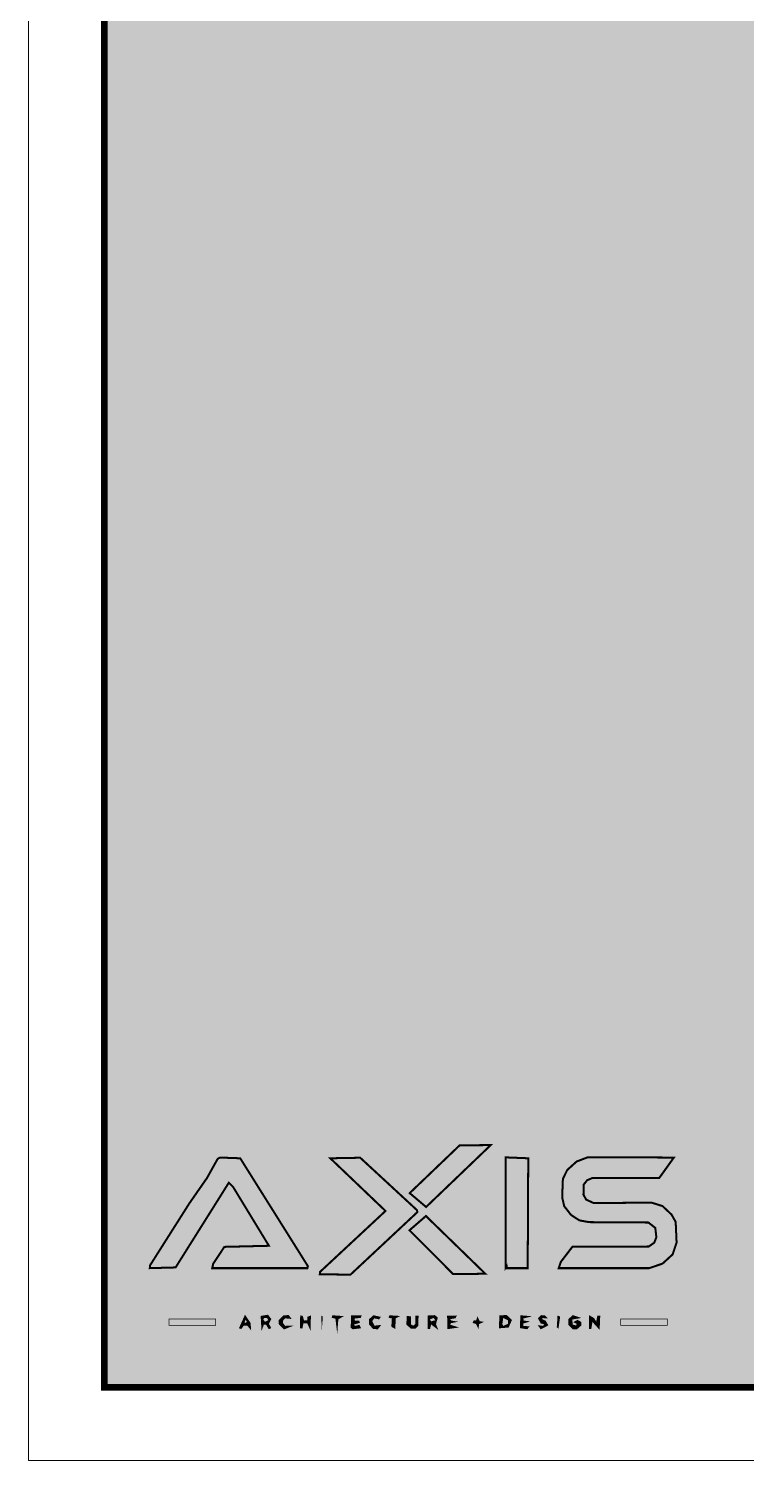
# Model space of a CAD drawing. Header units: millimetres. Extents: x -63086 to 144078, y -129912 to 13382.
# Drawn here: x 44799 to 47872, y -27048 to -20915 of the extents above; entities that cross this region are included whole.
import ezdxf

# ---------------------------------------------------------------- set-up
doc = ezdxf.new("R2010")
doc.units = ezdxf.units.MM
doc.layers.get('0').update_dxf_attribs({"lineweight": 0})
doc.layers.add('01用紙枠', color=7, linetype='Continuous', lineweight=5)
doc.layers.add('LOGO_DARK', color=7, linetype='Continuous', true_color=0x131b00)
doc.layers.add('LOGO_ORANGE', color=7, linetype='Continuous', true_color=0xdc6700)

msp = doc.modelspace()

# ---------------------------------------------------------------- hatches: boundary and pattern name
at = {"ltscale": 10, "true_color": 0xfeeab9, "transparency": 33554480}
h = msp.add_hatch(color=254, dxfattribs=at)
h.dxf.hatch_style = 1
h.paths.add_polyline_path([(67804.4104, -10862.683), (45122.7384, -10862.683), (45122.7384, -26735.199), (67804.4104, -26735.199)])
at = {"layer": 'LOGO_DARK', "true_color": 0x131a00}
for points in [[(45317.4634, -26224.4761), (45427.9697, -26221.385), (45655.9372, -25858.1825), (45673.7109, -25875.9563), (45827.4924, -26128.6525), (45636.6179, -26133.2891), (45588.7061, -26205.9296), (45584.8422, -26224.4761), (45992.0927, -26224.4761), (45994.411, -26215.9756), (45704.6218, -25753.8584), (45618.0714, -25750.7673), (45608.0254, -25756.1767), (45562.4319, -25838.0905), (45486.7003, -25947.0512), (45318.2362, -26212.8845)], [(46218.5146, -25751.5401), (46090.2346, -25753.8584), (46326.7026, -25979.5076), (46046.1866, -26240.7043), (46045.4139, -26250.7503), (46176.785, -26252.2958), (46462.7103, -25984.917), (46461.9376, -25976.4165)], [(46841.3682, -25749.9945), (46841.3682, -26222.1578), (46845.2321, -26215.9756), (46846.0049, -26224.4761), (46935.6463, -26224.4761), (46937.9646, -25753.8584)], [(47104.8832, -25804.0885), (47086.3367, -25841.9543), (47083.2456, -25920.777), (47091.7461, -25958.6428), (47121.1114, -25996.5086), (47156.6589, -26019.6917), (47198.3885, -26027.4194), (47452.6303, -26028.965), (47481.9956, -26052.1481), (47486.6322, -26092.3322), (47477.359, -26115.5153), (47454.1758, -26131.7435), (47127.2936, -26132.5163), (47077.0635, -26198.2019), (47068.563, -26224.4761), (47455.7214, -26224.4761), (47512.9064, -26205.1568), (47556.1816, -26165.7455), (47573.1826, -26114.7426), (47569.3187, -26026.6466), (47551.545, -25994.963), (47512.9064, -25958.6428), (47466.5402, -25943.9601), (47217.7078, -25945.5057), (47186.0242, -25930.823), (47174.4326, -25909.9582), (47175.9782, -25865.9102), (47189.8881, -25848.1365), (47211.5257, -25838.8632), (47498.9966, -25838.0905), (47561.591, -25750.7673), (47193.7519, -25749.2218), (47145.0673, -25767.7683)], [(45910.9517, -26427.7149), (45890.0869, -26429.2605), (45871.5404, -26447.807), (45871.5404, -26462.4896), (45892.4052, -26484.1272), (45920.2249, -26473.3084), (45896.269, -26474.0812), (45885.4502, -26460.9441), (45886.223, -26446.2614), (45896.269, -26436.9882), (45919.4522, -26439.3065)], [(45963.5001, -26429.2605), (45962.7274, -26480.2634), (45968.9095, -26481.0361), (45973.5462, -26459.3985), (45992.8654, -26458.6258), (46003.6842, -26482.5817), (46005.2298, -26430.0332), (45993.6382, -26434.6699), (45993.6382, -26450.1253), (45976.6372, -26450.8981), (45970.4551, -26430.806)], [(46052.3688, -26428.4877), (46053.9144, -26482.5817), (46057.7782, -26432.3515)], [(46100.2806, -26428.4877), (46098.7351, -26435.4426), (46114.1905, -26439.3065), (46119.5999, -26484.1272), (46122.691, -26442.3976), (46141.2375, -26431.5788)], [(46181.4216, -26429.2605), (46179.8761, -26478.7178), (46186.831, -26484.1272), (46219.2874, -26480.2634), (46213.878, -26469.4446), (46195.3315, -26474.0812), (46188.3766, -26464.8079), (46214.6508, -26457.0802), (46212.3325, -26450.8981), (46193.786, -26450.8981), (46191.4676, -26438.5337), (46219.2874, -26435.4426), (46221.6057, -26429.2605)], [(46274.9269, -26428.4877), (46258.6987, -26443.9431), (46258.6987, -26465.5807), (46274.9269, -26482.5817), (46292.7007, -26484.1272), (46303.5195, -26470.2173), (46278.018, -26473.3084), (46267.1992, -26450.1253), (46278.7908, -26436.9882), (46298.8828, -26441.6248), (46302.7467, -26434.6699)], [(46344.4763, -26428.4877), (46342.158, -26435.4426), (46356.0679, -26438.5337), (46353.7496, -26474.0812), (46366.8867, -26481.8089), (46368.4323, -26437.7609), (46382.3421, -26430.806)], [(46628.8562, -26429.2605), (46592.5359, -26430.0332), (46594.0814, -26483.3544), (46632.72, -26477.945), (46601.0364, -26467.899), (46604.9002, -26458.6258), (46627.3106, -26453.9891), (46607.2186, -26450.8981), (46600.2636, -26441.6248), (46625.7651, -26436.9882)], [(46906.281, -26428.4877), (46903.9627, -26479.4906), (46932.5552, -26484.1272), (46940.283, -26475.6267), (46915.5543, -26473.3084), (46914.7815, -26460.1713), (46937.1919, -26453.2164), (46917.0998, -26450.8981), (46914.7815, -26438.5337), (46943.374, -26431.5788)], [(47008.2868, -26428.4877), (46993.6042, -26427.7149), (46982.0126, -26439.3065), (46992.8314, -26460.1713), (47008.2868, -26462.4896), (47002.8774, -26474.0812), (46982.7854, -26470.9901), (46992.0586, -26484.1272), (47021.4239, -26468.6718), (47010.6051, -26450.8981), (46995.1497, -26443.9431), (46997.468, -26436.2154), (47017.5601, -26437.7609)], [(47063.9264, -26428.4877), (47060.8353, -26477.1723), (47067.0174, -26481.8089), (47073.9724, -26432.3515)], [(47129.6119, -26428.4877), (47111.8382, -26443.9431), (47111.8382, -26465.5807), (47128.8391, -26483.3544), (47145.0673, -26484.1272), (47162.8411, -26468.6718), (47162.0683, -26456.3075), (47148.9312, -26448.5797), (47136.5669, -26455.5347), (47148.1584, -26461.7169), (47144.2946, -26473.3084), (47125.7481, -26467.899), (47124.2025, -26442.3976), (47155.1134, -26436.9882)], [(47199.9341, -26429.2605), (47200.7069, -26482.5817), (47206.1163, -26482.5817), (47211.5257, -26450.1253), (47241.6637, -26483.3544), (47243.9821, -26430.0332), (47235.4816, -26430.806), (47230.0722, -26460.1713), (47218.4806, -26440.0793)], [(46419.4352, -26431.5788), (46418.6624, -26465.5807), (46437.2089, -26481.8089), (46453.4371, -26481.8089), (46465.0287, -26470.2173), (46465.8014, -26430.806), (46457.3009, -26430.806), (46457.3009, -26464.0352), (46448.0277, -26473.3084), (46433.345, -26467.899), (46434.1178, -26433.1243)]]:
    msp.add_hatch(color=88, dxfattribs=at).paths.add_polyline_path(points)
h = msp.add_hatch(color=88, dxfattribs=at)
h.paths.add_polyline_path([(45725.4866, -26428.4877), (45702.3035, -26480.2634), (45708.4856, -26482.5817), (45718.5316, -26467.899), (45735.5326, -26467.899), (45748.6697, -26484.1272), (45746.3514, -26459.3985)])
h.paths.add_polyline_path([(45726.2594, -26443.9431), (45733.9871, -26452.4436), (45730.1232, -26460.9441), (45721.6227, -26457.853)])
h = msp.add_hatch(color=88, dxfattribs=at)
h.paths.add_polyline_path([(45822.8558, -26426.1694), (45794.2632, -26430.806), (45797.3543, -26484.1272), (45804.3093, -26464.0352), (45815.9008, -26464.0352), (45827.4924, -26483.3544), (45834.4473, -26480.2634), (45825.1741, -26462.4896), (45835.2201, -26442.3976)])
h.paths.add_polyline_path([(45801.9909, -26443.9431), (45807.4003, -26436.2154), (45819.7647, -26436.9882), (45826.7196, -26447.807), (45810.4914, -26455.5347)])
h = msp.add_hatch(color=88, dxfattribs=at)
h.paths.add_polyline_path([(46509.0766, -26429.2605), (46509.8494, -26482.5817), (46516.0316, -26482.5817), (46520.6682, -26462.4896), (46548.4879, -26483.3544), (46540.7602, -26464.8079), (46548.4879, -26436.9882), (46537.6691, -26427.7149)])
h.paths.add_polyline_path([(46516.0316, -26443.1703), (46533.0325, -26436.2154), (46541.533, -26447.807), (46521.441, -26453.9891)])
h = msp.add_hatch(color=88, dxfattribs=at)
h.paths.add_polyline_path([(46816.6396, -26429.2605), (46815.094, -26479.4906), (46852.187, -26476.3995), (46865.3242, -26447.0342), (46844.4593, -26427.7149)])
h.paths.add_polyline_path([(46829.7767, -26436.2154), (46852.187, -26447.0342), (46852.187, -26464.0352), (46829.7767, -26473.3084), (46825.9128, -26463.2624)])
at = {"layer": 'LOGO_ORANGE', "true_color": 0xdd6700}
for points in [[(46777.2282, -25697.4461), (46644.3116, -25698.2189), (46430.2539, -25903.0033), (46500.5761, -25962.5066)], [(46429.4812, -26062.1941), (46616.4918, -26249.9775), (46754.0451, -26248.432), (46499.8034, -26001.1452)], [(45400.1499, -26441.6248), (45599.5249, -26441.6248), (45599.5249, -26469.4446), (45400.1499, -26469.4446)], [(46720.8159, -26436.2154), (46716.1793, -26450.8981), (46706.1333, -26450.1253), (46702.2694, -26457.853), (46714.6338, -26460.9441), (46723.907, -26478.7178), (46725.4526, -26462.4896), (46741.6808, -26455.5347), (46728.5436, -26453.2164)], [(47333.6235, -26441.6248), (47532.9985, -26441.6248), (47532.9985, -26469.4446), (47333.6235, -26469.4446)]]:
    msp.add_hatch(color=32, dxfattribs=at).paths.add_polyline_path(points)

# ---------------------------------------------------------------- linework, layer by layer
at = {"layer": '01用紙枠'}
msp.add_lwpolyline([(44798.5969, -10550.1355), (44798.5969, -27047.7465), (68128.5519, -27047.7465), (68128.5519, -10550.1355)], close=True, dxfattribs=at)
msp.add_lwpolyline([(44798.5969, -10550.1355), (44798.5969, -27047.7465), (68128.5519, -27047.7465), (68128.5519, -10550.1355)], close=True, dxfattribs=at)
at = {"layer": '01用紙枠', "const_width": 27.7738}
msp.add_lwpolyline([(45122.7384, -26735.199), (67804.4104, -26735.199), (67804.4104, -10862.683), (45122.7384, -10862.683)], close=True, dxfattribs=at)
msp.add_lwpolyline([(45122.7384, -26735.199), (67804.4104, -26735.199), (67804.4104, -10862.683), (45122.7384, -10862.683)], close=True, dxfattribs=at)
msp.add_lwpolyline([(45122.7384, -26735.199), (67804.4104, -26735.199), (67804.4104, -10862.683), (45122.7384, -10862.683)], close=True, dxfattribs=at)
at = {"layer": '01用紙枠', "lineweight": 5, "const_width": 27.7738}
msp.add_lwpolyline([(45122.7384, -26735.199), (67804.4104, -26735.199), (67804.4104, -10862.683), (45122.7384, -10862.683)], close=True, dxfattribs=at)
msp.add_lwpolyline([(45122.7384, -26735.199), (67804.4104, -26735.199), (67804.4104, -10862.683), (45122.7384, -10862.683)], close=True, dxfattribs=at)
at = {"layer": 'LOGO_DARK', "color": 88, "true_color": 0x131a00}
for points, const_width in [([(45317.4634, -26224.4761), (45427.9697, -26221.385), (45655.9372, -25858.1825), (45673.7109, -25875.9563), (45827.4924, -26128.6525), (45636.6179, -26133.2891), (45588.7061, -26205.9296), (45584.8422, -26224.4761), (45992.0927, -26224.4761), (45994.411, -26215.9756), (45704.6218, -25753.8584), (45618.0714, -25750.7673), (45608.0254, -25756.1767), (45562.4319, -25838.0905), (45486.7003, -25947.0512), (45318.2362, -26212.8845)], 8.655), ([(46218.5146, -25751.5401), (46090.2346, -25753.8584), (46326.7026, -25979.5076), (46046.1866, -26240.7043), (46045.4139, -26250.7503), (46176.785, -26252.2958), (46462.7103, -25984.917), (46461.9376, -25976.4165)], 8.655), ([(46841.3682, -25749.9945), (46841.3682, -26222.1578), (46845.2321, -26215.9756), (46846.0049, -26224.4761), (46935.6463, -26224.4761), (46937.9646, -25753.8584)], 8.655), ([(47104.8832, -25804.0885), (47086.3367, -25841.9543), (47083.2456, -25920.777), (47091.7461, -25958.6428), (47121.1114, -25996.5086), (47156.6589, -26019.6917), (47198.3885, -26027.4194), (47452.6303, -26028.965), (47481.9956, -26052.1481), (47486.6322, -26092.3322), (47477.359, -26115.5153), (47454.1758, -26131.7435), (47127.2936, -26132.5163), (47077.0635, -26198.2019), (47068.563, -26224.4761), (47455.7214, -26224.4761), (47512.9064, -26205.1568), (47556.1816, -26165.7455), (47573.1826, -26114.7426), (47569.3187, -26026.6466), (47551.545, -25994.963), (47512.9064, -25958.6428), (47466.5402, -25943.9601), (47217.7078, -25945.5057), (47186.0242, -25930.823), (47174.4326, -25909.9582), (47175.9782, -25865.9102), (47189.8881, -25848.1365), (47211.5257, -25838.8632), (47498.9966, -25838.0905), (47561.591, -25750.7673), (47193.7519, -25749.2218), (47145.0673, -25767.7683)], 8.655), ([(45725.4866, -26428.4877), (45702.3035, -26480.2634), (45708.4856, -26482.5817), (45718.5316, -26467.899), (45735.5326, -26467.899), (45748.6697, -26484.1272), (45746.3514, -26459.3985)], 4.6366), ([(45822.8558, -26426.1694), (45794.2632, -26430.806), (45797.3543, -26484.1272), (45804.3093, -26464.0352), (45815.9008, -26464.0352), (45827.4924, -26483.3544), (45834.4473, -26480.2634), (45825.1741, -26462.4896), (45835.2201, -26442.3976)], 4.0957), ([(45910.9517, -26427.7149), (45890.0869, -26429.2605), (45871.5404, -26447.807), (45871.5404, -26462.4896), (45892.4052, -26484.1272), (45920.2249, -26473.3084), (45896.269, -26474.0812), (45885.4502, -26460.9441), (45886.223, -26446.2614), (45896.269, -26436.9882), (45919.4522, -26439.3065)], 4.8685), ([(45963.5001, -26429.2605), (45962.7274, -26480.2634), (45968.9095, -26481.0361), (45973.5462, -26459.3985), (45992.8654, -26458.6258), (46003.6842, -26482.5817), (46005.2298, -26430.0332), (45993.6382, -26434.6699), (45993.6382, -26450.1253), (45976.6372, -26450.8981), (45970.4551, -26430.806)], 4.2502), ([(46052.3688, -26428.4877), (46053.9144, -26482.5817), (46057.7782, -26432.3515)], 1.0386), ([(46100.2806, -26428.4877), (46098.7351, -26435.4426), (46114.1905, -26439.3065), (46119.5999, -26484.1272), (46122.691, -26442.3976), (46141.2375, -26431.5788)], 4.2502), ([(46181.4216, -26429.2605), (46179.8761, -26478.7178), (46186.831, -26484.1272), (46219.2874, -26480.2634), (46213.878, -26469.4446), (46195.3315, -26474.0812), (46188.3766, -26464.8079), (46214.6508, -26457.0802), (46212.3325, -26450.8981), (46193.786, -26450.8981), (46191.4676, -26438.5337), (46219.2874, -26435.4426), (46221.6057, -26429.2605)], 4.173), ([(46274.9269, -26428.4877), (46258.6987, -26443.9431), (46258.6987, -26465.5807), (46274.9269, -26482.5817), (46292.7007, -26484.1272), (46303.5195, -26470.2173), (46278.018, -26473.3084), (46267.1992, -26450.1253), (46278.7908, -26436.9882), (46298.8828, -26441.6248), (46302.7467, -26434.6699)], 4.4821), ([(46344.4763, -26428.4877), (46342.158, -26435.4426), (46356.0679, -26438.5337), (46353.7496, -26474.0812), (46366.8867, -26481.8089), (46368.4323, -26437.7609), (46382.3421, -26430.806)], 4.0184), ([(46419.4352, -26431.5788), (46418.6624, -26465.5807), (46437.2089, -26481.8089), (46453.4371, -26481.8089), (46465.0287, -26470.2173), (46465.8014, -26430.806), (46457.3009, -26430.806), (46457.3009, -26464.0352), (46448.0277, -26473.3084), (46433.345, -26467.899), (46434.1178, -26433.1243)], 4.7139), ([(46509.0766, -26429.2605), (46509.8494, -26482.5817), (46516.0316, -26482.5817), (46520.6682, -26462.4896), (46548.4879, -26483.3544), (46540.7602, -26464.8079), (46548.4879, -26436.9882), (46537.6691, -26427.7149)], 3.9411), ([(46628.8562, -26429.2605), (46592.5359, -26430.0332), (46594.0814, -26483.3544), (46632.72, -26477.945), (46601.0364, -26467.899), (46604.9002, -26458.6258), (46627.3106, -26453.9891), (46607.2186, -26450.8981), (46600.2636, -26441.6248), (46625.7651, -26436.9882)], 4.0184), ([(46816.6396, -26429.2605), (46815.094, -26479.4906), (46852.187, -26476.3995), (46865.3242, -26447.0342), (46844.4593, -26427.7149)], 5.023), ([(46906.281, -26428.4877), (46903.9627, -26479.4906), (46932.5552, -26484.1272), (46940.283, -26475.6267), (46915.5543, -26473.3084), (46914.7815, -26460.1713), (46937.1919, -26453.2164), (46917.0998, -26450.8981), (46914.7815, -26438.5337), (46943.374, -26431.5788)], 3.9411), ([(47008.2868, -26428.4877), (46993.6042, -26427.7149), (46982.0126, -26439.3065), (46992.8314, -26460.1713), (47008.2868, -26462.4896), (47002.8774, -26474.0812), (46982.7854, -26470.9901), (46992.0586, -26484.1272), (47021.4239, -26468.6718), (47010.6051, -26450.8981), (46995.1497, -26443.9431), (46997.468, -26436.2154), (47017.5601, -26437.7609)], 3.9411), ([(47063.9264, -26428.4877), (47060.8353, -26477.1723), (47067.0174, -26481.8089), (47073.9724, -26432.3515)], 1.3137), ([(47129.6119, -26428.4877), (47111.8382, -26443.9431), (47111.8382, -26465.5807), (47128.8391, -26483.3544), (47145.0673, -26484.1272), (47162.8411, -26468.6718), (47162.0683, -26456.3075), (47148.9312, -26448.5797), (47136.5669, -26455.5347), (47148.1584, -26461.7169), (47144.2946, -26473.3084), (47125.7481, -26467.899), (47124.2025, -26442.3976), (47155.1134, -26436.9882)], 5.1003), ([(47199.9341, -26429.2605), (47200.7069, -26482.5817), (47206.1163, -26482.5817), (47211.5257, -26450.1253), (47241.6637, -26483.3544), (47243.9821, -26430.0332), (47235.4816, -26430.806), (47230.0722, -26460.1713), (47218.4806, -26440.0793)], 4.4048), ([(45726.2594, -26443.9431), (45733.9871, -26452.4436), (45730.1232, -26460.9441), (45721.6227, -26457.853)], 2.3183), ([(45801.9909, -26443.9431), (45807.4003, -26436.2154), (45819.7647, -26436.9882), (45826.7196, -26447.807), (45810.4914, -26455.5347)], 2.0478), ([(46516.0316, -26443.1703), (46533.0325, -26436.2154), (46541.533, -26447.807), (46521.441, -26453.9891)], 1.9706), ([(46829.7767, -26436.2154), (46852.187, -26447.0342), (46852.187, -26464.0352), (46829.7767, -26473.3084), (46825.9128, -26463.2624)], 2.5115)]:
    msp.add_lwpolyline(points, close=True, dxfattribs=dict(at, const_width=const_width))
at = {"layer": 'LOGO_ORANGE', "color": 32, "true_color": 0xdd6700}
for points, const_width in [([(46777.2282, -25697.4461), (46644.3116, -25698.2189), (46430.2539, -25903.0033), (46500.5761, -25962.5066)], 8.655), ([(46429.4812, -26062.1941), (46616.4918, -26249.9775), (46754.0451, -26248.432), (46499.8034, -26001.1452)], 8.655), ([(45400.1499, -26441.6248), (45599.5249, -26441.6248), (45599.5249, -26469.4446), (45400.1499, -26469.4446)], 2.782), ([(46720.8159, -26436.2154), (46716.1793, -26450.8981), (46706.1333, -26450.1253), (46702.2694, -26457.853), (46714.6338, -26460.9441), (46723.907, -26478.7178), (46725.4526, -26462.4896), (46741.6808, -26455.5347), (46728.5436, -26453.2164)], 3.9411), ([(47333.6235, -26441.6248), (47532.9985, -26441.6248), (47532.9985, -26469.4446), (47333.6235, -26469.4446)], 2.782)]:
    msp.add_lwpolyline(points, close=True, dxfattribs=dict(at, const_width=const_width))

doc.saveas('drawing.dxf')
